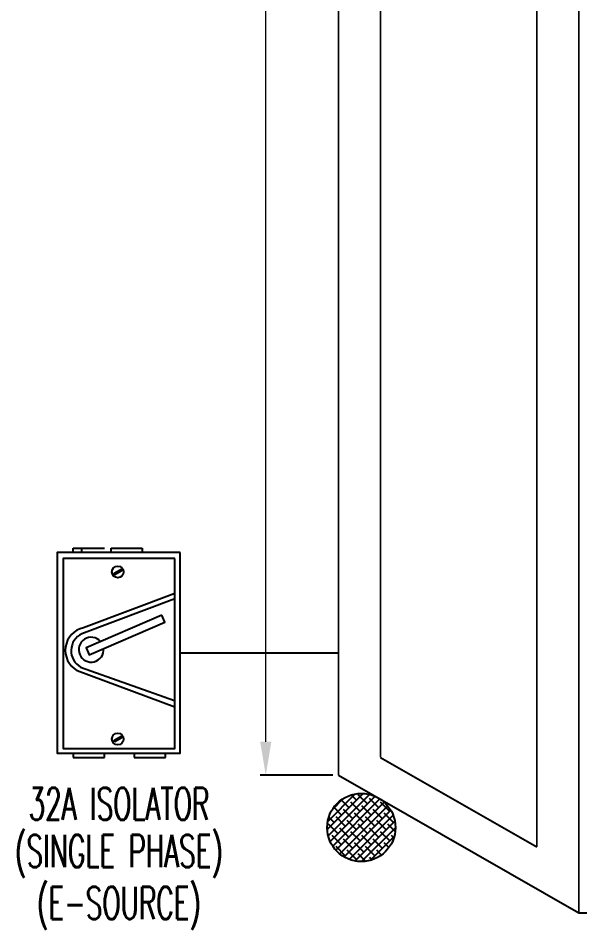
# Model space of a CAD drawing. Header units: millimetres. Extents: x 2974 to 5671, y 1205 to 3288.
# Drawn here: x 4920.7 to 5020.9, y 1292.2 to 1455 of the extents above; entities that cross this region are included whole.
import ezdxf
from ezdxf.enums import TextEntityAlignment as Align

# ---------------------------------------------------------------- set-up
doc = ezdxf.new("R2010")
doc.units = ezdxf.units.MM
doc.layers.add('0-RACK', color=7, linetype='Continuous')
doc.layers.add('TEXT', color=3, linetype='Continuous')
doc.styles.add('SIMPLEX', font='simplex.shx', dxfattribs={"width": 0.6})
doc.styles.get("Standard").update_dxf_attribs({"font": 'arial.ttf'})
doc.dimstyles.get("Standard").update_dxf_attribs({"dimtxt": 0.18, "dimasz": 0.18, "dimexe": 0.18, "dimexo": 0.0625, "dimgap": 0.09, "dimtad": 0, "dimtih": 1, "dimtoh": 1, "dimdec": 4, "dimzin": 0, "dimdsep": 46, "dimtxsty": 'Standard', "dimcen": 0.09, "dimadec": 0, "dimazin": 0, "dimtfac": 1, "dimtdec": 4, "dimtofl": 0, "dimtmove": 0, "dimatfit": 3, "dimfxl": 1, "dimtolj": 1, "dimtzin": 0, "dimarcsym": 0})

# ---------------------------------------------------------------- blocks, each defined once
blk = doc.blocks.new('*D30')
at = {"layer": 'Defpoints', "color": 0, "transparency": 16777216}
for p in [(4977.9, 1766.4), (4964.91, 1319.78), (4977.9, 1319.78)]:
    blk.add_point(p, dxfattribs=at)
at = {"layer": 'TEXT', "color": 0, "lineweight": -2, "transparency": 16777216}
for p, q in [((4976.9, 1766.4), (4963.91, 1766.4)), ((4976.9, 1319.78), (4963.91, 1319.78))]:
    blk.add_line(p, q, dxfattribs=at)
at = {"layer": 'TEXT', "color": 0, "lineweight": 9, "transparency": 16777216}
for p, q in [((4964.91, 1760.4), (4964.91, 1521.95)), ((4964.91, 1325.78), (4964.91, 1487.49))]:
    blk.add_line(p, q, dxfattribs=at)
at = {"layer": 'TEXT', "color": 0, "transparency": 16777216}
for points in [[(4963.91, 1760.4), (4965.91, 1760.4), (4964.91, 1766.4)], [(4963.91, 1325.78), (4965.91, 1325.78), (4964.91, 1319.78)]]:
    blk.add_solid(points, dxfattribs=at)
at = {"layer": 'TEXT', "color": 0, "transparency": 16777216, "insert": (4964.91, 1504.72), "char_height": 6, "attachment_point": 5, "rotation": 90, "style": 'SIMPLEX'}
blk.add_mtext('\\A1;{\\H1.66667x;2200MM}', dxfattribs=at)
blk = doc.blocks.new('A$C1B766E32')
at = {"color": 30}
for p, q in [((0.481, 6.133), (0.481, 6.261)), ((0.481, 6.261), (1.413, 6.261)), ((0.725, 6.261), (0.725, 6.133)), ((1.616, 6.133), (1.616, 6.261)), ((1.616, 6.261), (2.548, 6.261)), ((2.548, 6.261), (2.548, 6.133)), ((3.524, 4.749), (0.74, 3.698)), ((3.524, 4.91), (0.786, 3.88)), ((0.595, 2.601), (3.518, 1.512)), ((0.703, 2.703), (3.515, 1.705)), ((0.481, 0.128), (0.481, 0)), ((1.413, 0), (1.413, 0.128)), ((2.304, 0.128), (2.304, 0)), ((3.237, 0), (3.237, 0.128)), ((0.481, 0), (1.413, 0)), ((2.304, 0), (3.237, 0))]:
    blk.add_line(p, q, dxfattribs=at)
for points in [[(3.683, 6.133), (0, 6.133), (0, 0.128), (3.683, 0.128)], [(3.524, 5.949), (0.176, 5.949), (0.176, 0.261), (3.524, 0.261)], [(1.919, 5.624), (1.707, 5.503), (1.723, 5.475), (1.935, 5.596)], [(3.133, 4.261), (0.869, 3.283), (0.961, 3.072), (3.224, 4.05)], [(1.919, 0.623), (1.707, 0.502), (1.723, 0.474), (1.935, 0.595)]]:
    blk.add_lwpolyline(points, close=True, dxfattribs=at)
for centre in [(1.813, 5.551), (1.813, 0.55)]:
    blk.add_circle(centre, 0.175, dxfattribs=at)
for centre, radius, start, end in [((0.939, 3.203), 0.694, 102.7101, 240.2381), ((0.978, 3.191), 0.56, 115.16, 240.6297), ((1.019, 3.223), 0.372, 41.3173, 5.2554)]:
    blk.add_arc(centre, radius, start, end, dxfattribs=at)

msp = doc.modelspace()

# ---------------------------------------------------------------- hatches: boundary and pattern name
at = {"layer": '0-RACK', "linetype": 'Continuous'}
h = msp.add_hatch(dxfattribs=at)
h.set_pattern_fill('ANSI38', color=0, scale=7.481407, style=0)
h.set_pattern_definition([(45, (2305.5853, 1089.1643), (-0.6612692, 0.6612692), []), (135, (2305.5853, 1089.1643), (-1.9838076, 0.6612692), [2.3379397, -1.4027638])])
h.paths.add_polyline_path([(4985.34734, 1315.51386), (4984.61536, 1315.93321, 0.553388661), (4975.86716, 1310.44958, 1), (4988.05266, 1310.44958, 0.250356707)])

# ---------------------------------------------------------------- linework, layer by layer
msp.add_line((4949.65101, 1341.6555, -0.02095), (4977.89398, 1341.6555, -0.02095))
at = {"layer": '0-RACK', "color": 0, "linetype": 'Continuous'}
for p, q in [((4985.38154, 1322.97568, -0.02095), (5013.27465, 1306.99575, -0.02095)), ((4977.90013, 1319.78036, -0.02095), (5020.75605, 1295.22826, -0.02095)), ((5020.75605, 1295.22826, -0.02095), (5125.49575, 1295.22826, -0.02095))]:
    msp.add_line(p, q, dxfattribs=at)
at = {"layer": '0-RACK', "color": 0, "linetype": 'Continuous', "const_width": 0.29926, "elevation": -0.02095}
for points in [[(5020.75605, 1295.22826), (5020.75605, 1741.84522), (4977.90013, 1766.39731), (4977.90013, 1319.78036)], [(4985.38154, 1322.97568), (4985.38154, 1754.62982), (5013.27465, 1738.6499), (5013.27465, 1306.99575)]]:
    msp.add_lwpolyline(points, dxfattribs=at)
at = {"layer": '0-RACK', "color": 0}
msp.add_circle((4981.95991, 1310.44958, -0.02095), 6.09275, dxfattribs=at)

# ---------------------------------------------------------------- block references
at = {"xscale": 5.966628816593765, "yscale": 5.966628816593765, "zscale": 5.966628816593765}
msp.add_blockref('A$C1B766E32', (4927.67711, 1322.97655, -0.02095), dxfattribs=at)

# ---------------------------------------------------------------- texts
at = {"layer": 'TEXT', "color": 0, "style": 'SIMPLEX', "width": 0.6}
for s, height, p in [('32A ISOLATOR', 5.7554326, (4938.72198, 1314.6832, -0.02095)), ('(SINGLE PHASE)', 5.7554326, (4938.72198, 1305.83093, -0.02095)), ('(E-SOURCE)', 5.755433, (4938.72198, 1296.5745, -0.02095))]:
    msp.add_text(s, height=height, dxfattribs=at).set_placement(p, align=Align.MIDDLE)

# ---------------------------------------------------------------- dimensions: what is measured, and where the dimension line sits
at = {"layer": 'TEXT', "color": 0}
dim = msp.add_linear_dim(base=(4964.91489, 1319.78036, -0.02095), p1=(4977.90013, 1766.39731, -0.02095), p2=(4977.90013, 1319.78036, -0.02095), angle=90, text='{\\H1.66667x;2200MM}', dimstyle='Standard', override={"dimtxt": 6, "dimasz": 6, "dimexe": 1, "dimexo": 1, "dimtxsty": 'SIMPLEX', "dimlwd": 9}, dxfattribs=at)
dim.commit()
dim.dimension.update_dxf_attribs({"geometry": '*D30', "text_midpoint": (4964.91489, 1504.71928, -0.02095), "dimtype": 160, "text_rotation": 90})

doc.saveas('drawing.dxf')
